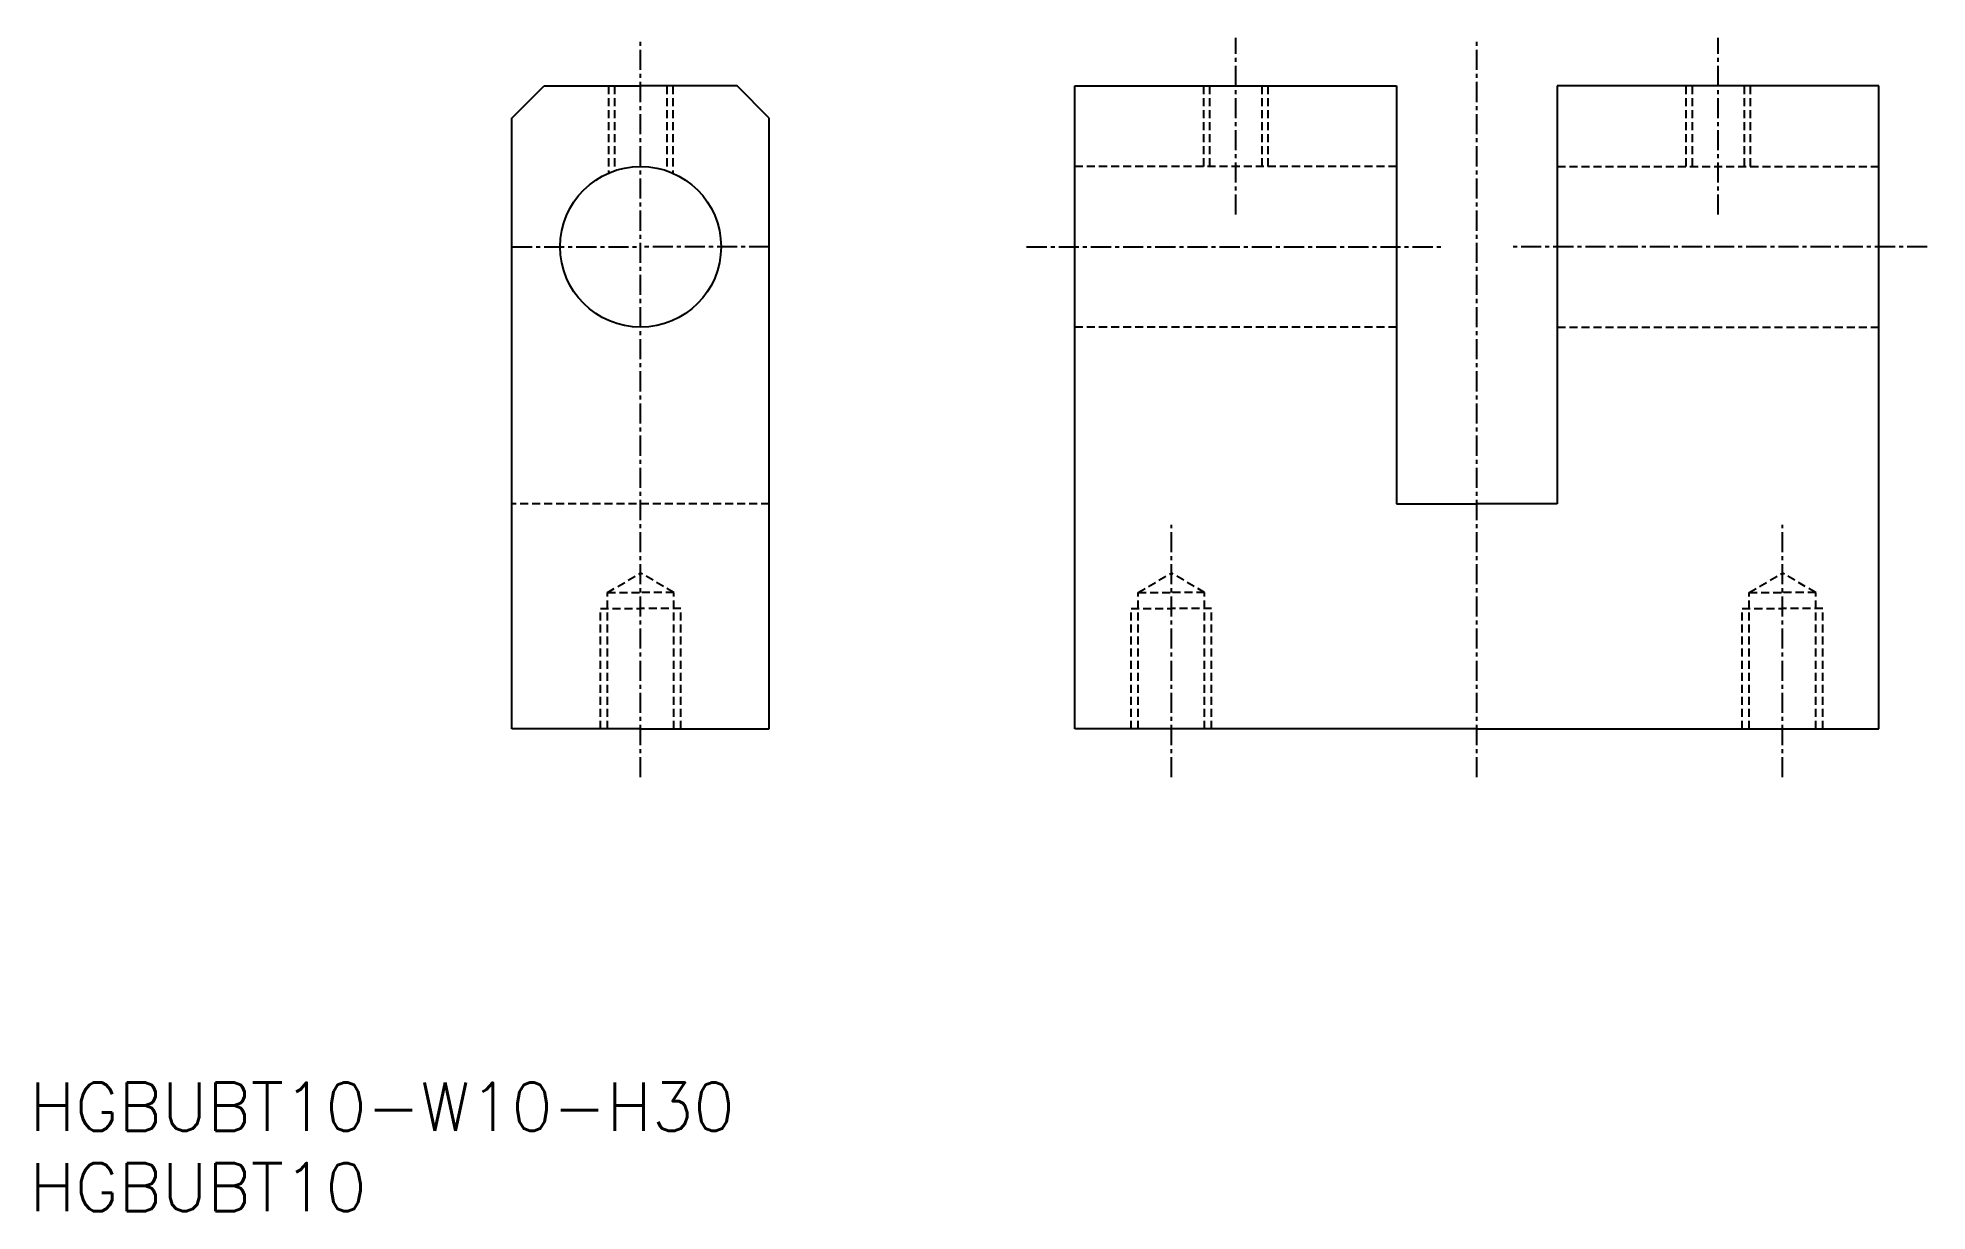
# Model space of a CAD drawing. Extents: x 1 to 118, y 0 to 73.
import ezdxf

# ---------------------------------------------------------------- set-up
doc = ezdxf.new("R2010")
doc.units = 0
doc.linetypes.add('CENTER', pattern=[2, 1.25, -0.25, 0.25, -0.25])
doc.linetypes.add('DASHED', pattern=[0.75, 0.5, -0.25])
doc.layers.get('0').update_dxf_attribs({"linetype": 'CONTINUOUS'})
doc.layers.add('CENTER', color=1, linetype='CENTER')
doc.styles.get("Standard").update_dxf_attribs({"font": 'txt.shx'})

# ---------------------------------------------------------------- blocks, each defined once
blk = doc.blocks.new('*U10')
at = {"color": 7, "linetype": 'CONTINUOUS'}
blk.add_text('HGBUBT10', height=3, dxfattribs=at).set_placement((0, 0))
blk = doc.blocks.new('*U11')
at = {"color": 7, "linetype": 'CONTINUOUS'}
blk.add_text('HGBUBT10-W10-H30', height=3, dxfattribs=at).set_placement((0, 5))

msp = doc.modelspace()

# ---------------------------------------------------------------- linework, layer by layer
for p, q in [((30, 68), (32, 70)), ((32, 70), (38, 70)), ((44, 70), (38, 70)), ((46, 68), (44, 70)), ((65, 30), (65, 70)), ((65, 70), (85, 70)), ((85, 70), (85, 44)), ((115, 70), (95, 70)), ((95, 70), (95, 44)), ((115, 30), (115, 70)), ((30, 30), (30, 68)), ((46, 30), (46, 68)), ((85, 44), (90, 44)), ((95, 44), (90, 44)), ((38, 30), (30, 30)), ((38, 30), (46, 30)), ((90, 30), (65, 30)), ((90, 30), (115, 30))]:
    msp.add_line(p, q)
at = {"color": 3, "linetype": 'DASHED'}
for p, q in [((36, 70), (36, 64.58)), ((36.38, 70), (36.38, 64.73)), ((39.62, 70), (39.62, 64.73)), ((40, 70), (40, 64.58)), ((73, 70), (73, 65)), ((73.38, 70), (73.38, 65)), ((76.62, 70), (76.62, 65)), ((77, 70), (77, 65)), ((103, 70), (103, 65)), ((103.38, 70), (103.38, 65)), ((106.62, 70), (106.62, 65)), ((107, 70), (107, 65)), ((85, 65), (65, 65)), ((95, 65), (115, 65)), ((85, 55), (65, 55)), ((95, 55), (115, 55)), ((46, 44), (30, 44)), ((35.93, 38.5), (38, 39.69)), ((40.07, 38.5), (38, 39.69)), ((68.93, 38.5), (71, 39.69)), ((73.07, 38.5), (71, 39.69)), ((106.93, 38.5), (109, 39.69)), ((111.07, 38.5), (109, 39.69)), ((35.93, 30), (35.93, 38.5)), ((35.93, 38.5), (38, 38.5)), ((40.07, 38.5), (38, 38.5)), ((40.07, 30), (40.07, 38.5)), ((68.93, 30), (68.93, 38.5)), ((68.93, 38.5), (71, 38.5)), ((73.07, 38.5), (71, 38.5)), ((73.07, 30), (73.07, 38.5)), ((106.93, 30), (106.93, 38.5)), ((106.93, 38.5), (109, 38.5)), ((111.07, 38.5), (109, 38.5)), ((111.07, 30), (111.07, 38.5)), ((35.5, 30), (35.5, 37.5)), ((35.5, 37.5), (38, 37.5)), ((40.5, 37.5), (38, 37.5)), ((40.5, 30), (40.5, 37.5)), ((68.5, 30), (68.5, 37.5)), ((68.5, 37.5), (71, 37.5)), ((73.5, 37.5), (71, 37.5)), ((73.5, 30), (73.5, 37.5)), ((106.5, 30), (106.5, 37.5)), ((106.5, 37.5), (109, 37.5)), ((111.5, 37.5), (109, 37.5)), ((111.5, 30), (111.5, 37.5))]:
    msp.add_line(p, q, dxfattribs=at)
msp.add_circle((38, 60), 5)
at = {"layer": 'CENTER', "color": 1, "linetype": 'CENTER'}
for p, q in [((38, 27), (38, 73)), ((75, 62), (75, 73)), ((90, 27), (90, 73)), ((105, 62), (105, 73)), ((30, 60), (38, 60)), ((46, 60), (38, 60)), ((62, 60), (88, 60)), ((118, 60), (92, 60)), ((71, 27), (71, 42.69)), ((109, 27), (109, 42.69))]:
    msp.add_line(p, q, dxfattribs=at)

# ---------------------------------------------------------------- block references
at = {"color": 7, "linetype": 'CONTINUOUS'}
for name in ['*U11', '*U10']:
    msp.add_blockref(name, (0, 0), dxfattribs=at)

doc.saveas('drawing.dxf')
